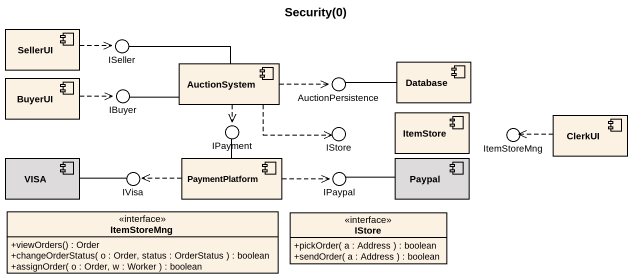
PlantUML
@startuml
title Security(0)
allowmixing
hide circle
hide empty members
skinparam classAttributeIconSize 0
component SellerUI
() ISeller
component BuyerUI
() IBuyer
component AuctionSystem
() AuctionPersistence
component "Database" as Database_
() IPayment
() IStore
component ItemStore
() ItemStoreMng
component ClerkUI
component VISA #DDDBDB
component PaymentPlatform
component Paypal #DDDBDB
() IVisa #DDDBDB
() IPaypal #DDDBDB
interface "ItemStoreMng" as ItemStoreMng_2 {
  +viewOrders() : Order
  +changeOrderStatus( o : Order, status : OrderStatus ) : boolean
  +assignOrder( o : Order, w : Worker ) : boolean
}
interface "IStore" as IStore_2 {
  +pickOrder( a : Address ) : boolean
  +sendOrder( a : Address ) : boolean
}
SellerUI .right.> ISeller
BuyerUI .right.> IBuyer
AuctionSystem -left- ISeller
AuctionSystem -left- IBuyer
AuctionSystem .right.> AuctionPersistence
AuctionSystem ..> IPayment
AuctionSystem .right.> IStore
Database_ -left- AuctionPersistence
ClerkUI .left.> ItemStoreMng
VISA -right- IVisa
PaymentPlatform -up- IPayment
PaymentPlatform .left.> IVisa
PaymentPlatform .right.> IPaypal
Paypal -left- IPaypal
@enduml
